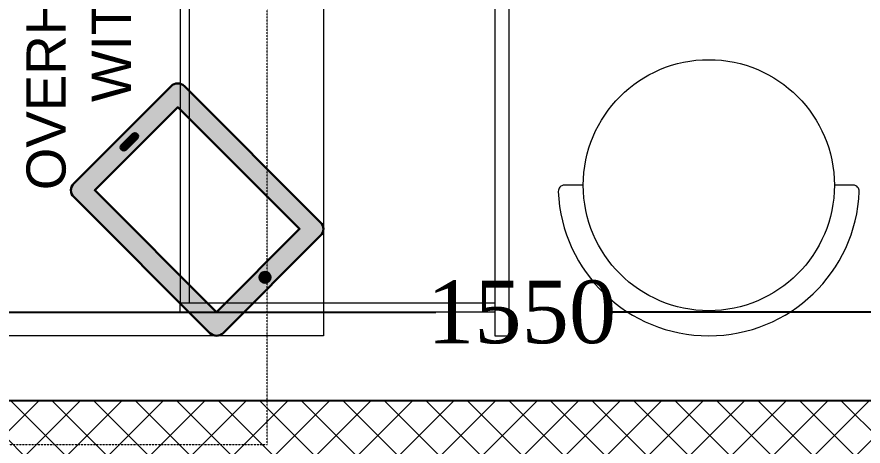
# Model space of a CAD drawing. Header units: millimetres. Extents: x 247811 to 254473, y -206991 to -192801.
# Drawn here: x 248460 to 249541, y -194862 to -194314 of the extents above; entities that cross this region are included whole.
import ezdxf
from ezdxf.lldxf.tags import DXFTag

# ---------------------------------------------------------------- set-up
doc = ezdxf.new("R2010")
doc.units = ezdxf.units.MM
doc.header["$LTSCALE"] = 0.1
doc.header["$MEASUREMENT"] = 0
doc.header["$PDMODE"] = 3
doc.linetypes.add('a_p6_plan_L18$0$HIDDEN', pattern=[0.375, 0.25, -0.125])
for name, color, linetype, lineweight in [('A-DIM', 31, 'Continuous', 15), ('Floor-Unit', 1, 'Continuous', 13), ('LENS_CURTAIN', 5, 'a_p6_plan_L18$0$HIDDEN', 9), ('LENS_FURNITURE', 13, 'Continuous', 9), ('LENS_HATCH', 251, 'Continuous', 5), ('LENS_PARTITION', 21, 'Continuous', 25), ('LENS_TEXT', 4, 'Continuous', 5)]:
    doc.layers.add(name, color=color, linetype=linetype, lineweight=lineweight)
doc.styles.add('LK by Kuldeepak', font='times.ttf')
doc.styles.get("Standard").update_dxf_attribs({"font": 'arial.ttf'})
tags = doc.linetypes.add('DASHED2', pattern=[0.375, 0.25, -0.125]).pattern_tags.tags
tags[6:7] = [DXFTag(74, 4), DXFTag(75, 0), DXFTag(340, '0'), DXFTag(46, 1.0), DXFTag(50, 0.0), DXFTag(44, 0.0), DXFTag(45, 0.0)]
tags[4:5] = [DXFTag(74, 4), DXFTag(75, 0), DXFTag(340, '0'), DXFTag(46, 1.0), DXFTag(50, 0.0), DXFTag(44, 0.0), DXFTag(45, 0.0)]
doc.dimstyles.new('LK BY KULDEEPAK', dxfattribs={"dimtxt": 80, "dimasz": 80, "dimexe": 50, "dimexo": 1, "dimtad": 0, "dimdec": 0, "dimtxsty": 'LK by Kuldeepak', "dimblk": 'OBLIQUE', "dimcen": 2.5, "dimclrd": 250, "dimclre": 250, "dimclrt": 256, "dimadec": 0, "dimazin": 0, "dimtfac": 1, "dimtdec": 0, "dimtmove": 0, "dimatfit": 3, "dimfxl": 1, "dimarcsym": 0})

# ---------------------------------------------------------------- blocks, each defined once
blk = doc.blocks.new('Chair')
at = {"layer": 'Floor-Unit', "ltscale": 100}
blk.add_lwpolyline([(586990.7880734093, -21249.19291745771), (586953.0381820108, -21249.19291745771, 0.4264743413925903), (586941.0486032024, -21261.69291745771, 0.959166304662544), (587540.5275436166, -21261.69291745771, 0.4264743413925903), (587528.5379648083, -21249.19291745771), (587490.7880734095, -21249.19291745771)], format="xyb", dxfattribs=at)
blk.add_circle((587240.7880734096, -21249.19291745771), 250, dxfattribs=at)
blk = doc.blocks.new('servgewrgtrs')
at = {"layer": 'LENS_FURNITURE', "true_color": 0xc7c8ca}
h = blk.add_hatch(color=9, dxfattribs=at)
h.dxf.hatch_style = 1
edge = h.paths.add_edge_path()
edge.add_line((-8.54246803093703, -981.967020192067), (115.9083254579454, -857.5162267031847))
edge.add_arc((107.4230440836399, -849.030945328879), 12.00000000009463, 315, 405)
edge.add_line((115.9083254579454, -840.5456639545736), (-58.03994271345435, -666.5973957831739))
edge.add_arc((-66.52522408775982, -675.0826771574793), 12.00000000009463, 45.00000000000002, 135)
edge.add_line((-75.01050546206531, -666.5973957831739), (-199.4612989509478, -791.0481892720563))
edge.add_arc((-190.9760175766423, -799.5334706454305), 11.99999999943609, 135.0000000031443, 225.0000000031443)
edge.add_line((-199.4612989500165, -808.0187520197359), (-25.5130307786167, -981.9670201911359))
edge.add_arc((-17.0277494043112, -973.4817388177615), 11.99999999943609, 224.9999999968557, 314.9999999968557)
h.paths.add_polyline_path([(-17.02774940524252, -955.0969625067663), (89.03826777357607, -849.0309453279477), (-66.52522408775982, -693.4674534666119), (-172.5912412665784, -799.5334706454305)], flags=16)
edge = h.paths.add_edge_path(flags=16)
edge.add_line((-138.2965623782947, -741.9042679787381), (-124.1544267544522, -727.7621323548956))
edge.add_arc((-121.3259996296838, -730.5905594796641), 4.000000000031544, 45, 135, ccw=False)
edge.add_arc((-121.3259996296838, -730.5905594796641), 4.000000000031544, -45, 45, ccw=False)
edge.add_line((-118.4975725049153, -733.4189866044326), (-132.6397081287578, -747.561122228275))
edge.add_arc((-135.4681352535263, -744.7326951035066), 4.000000000031544, 225, 315, ccw=False)
edge.add_arc((-135.4681352535263, -744.7326951035066), 4.000000000031544, 135, 225, ccw=False)
edge = h.paths.add_edge_path(flags=16)
edge.add_arc((44.84409394953398, -910.9027886827243), 7, 0, 360)
at = {"layer": 'LENS_FURNITURE', "lineweight": 0, "true_color": 0x939598}
h = blk.add_hatch(dxfattribs=at)
h.set_pattern_fill('ANSI31', color=252, scale=10, angle=405)
h.set_pattern_definition([(90, (-3772352.875833935, -3684050.327587578), (-1.25, 2e-16), [])])
edge = h.paths.add_edge_path()
edge.add_line((-138.2965623782947, -741.9042679787381), (-124.1544267544522, -727.7621323548956))
edge.add_arc((-121.3259996296838, -730.5905594796641), 4.000000000031544, 45, 135, ccw=False)
edge.add_arc((-121.3259996296838, -730.5905594796641), 4.000000000031544, -45, 45, ccw=False)
edge.add_line((-118.4975725049153, -733.4189866044326), (-132.6397081287578, -747.561122228275))
edge.add_arc((-135.4681352535263, -744.7326951035066), 4.000000000031544, 225, 315, ccw=False)
edge.add_arc((-135.4681352535263, -744.7326951035066), 4.000000000031544, 135, 225, ccw=False)
edge = h.paths.add_edge_path()
edge.add_arc((44.84409394953398, -910.9027886827243), 7, 0, 360)
at = {"layer": 'LENS_FURNITURE'}
blk.add_lwpolyline([(119.4230440827086, -352.4817388160154), (119.4230440827086, -985.4817388160155), (-380.5769559172913, -985.4817388160155), (-380.5769559172913, -352.4817388160154)], close=True, dxfattribs=at)
at = {"layer": 'LENS_FURNITURE', "color": 146, "linetype": 'DASHED2', "ltscale": 3, "true_color": 0x105689}
for points in [[(338.5359051078558, -352.4817388160154), (338.5359051078558, -985.4817388160155), (356.5359051078558, -985.4817388160155), (356.5359051078558, -352.4817388160154)], [(-63.4640948921442, -394.4817388160154), (-63.4640948921442, -943.4817388160153), (-51.4640948921442, -943.4817388160153), (-51.4640948921442, -394.4817388160154)]]:
    blk.add_lwpolyline(points, close=True, dxfattribs=at)
at = {"layer": 'LENS_FURNITURE', "color": 18, "lineweight": 30, "true_color": 0x000000}
for points in [[(-8.54246803093703, -981.967020192067), (115.9083254579454, -857.5162267031847, 0.4142135623730951), (115.9083254579454, -840.5456639545736), (-58.03994271345434, -666.5973957831739, 0.4142135623730951), (-75.01050546206531, -666.5973957831739), (-199.4612989509478, -791.0481892720563, 0.4142135623730951), (-199.4612989500165, -808.0187520197359), (-25.51303077861669, -981.9670201911359, 0.4142135623730951)], [(-138.2965623782947, -741.9042679787381), (-124.1544267544522, -727.7621323548956, -0.4142135623730951), (-118.4975725049153, -727.7621323548956), (-118.4975725049153, -727.7621323548956, -0.4142135623730951), (-118.4975725049153, -733.4189866044326), (-132.6397081287578, -747.561122228275, -0.4142135623730951), (-138.2965623782947, -747.561122228275), (-138.2965623782947, -747.561122228275, -0.4142135623730951)]]:
    blk.add_lwpolyline(points, format="xyb", close=True, dxfattribs=at)
blk.add_lwpolyline([(-17.02774940524252, -955.0969625067663), (89.03826777357607, -849.0309453279477), (-66.52522408775982, -693.4674534666119), (-172.5912412665784, -799.5334706454305)], close=True, dxfattribs=at)
at = {"layer": 'LENS_FURNITURE', "color": 146, "linetype": 'DASHED2', "ltscale": 3, "true_color": 0x105689}
for points in [[(119.4230440827086, -955.4817388160154), (-63.4640948921442, -955.4817388160154), (-63.4640948921442, -943.4817388160153), (119.4230440827087, -943.4817388160153)], [(119.4230440827086, -943.4817388160153), (338.5359051078558, -943.4817388160153), (338.5359051078558, -955.4817388160154), (119.4230440827086, -955.4817388160154)], [(338.5359051078558, -955.4817388160154), (119.4230440827086, -955.4817388160154)]]:
    blk.add_lwpolyline(points, dxfattribs=at)
at = {"layer": 'LENS_FURNITURE', "color": 18, "lineweight": 30, "true_color": 0x000000}
blk.add_circle((44.84409394953398, -910.9027886827243), 7, dxfattribs=at)
at = {"layer": 'Floor-Unit', "xscale": 0.6413055337135763, "yscale": 0.6413055337135763, "zscale": 0.6413055337135763}
blk.add_blockref('Chair', (-375989.1127056331, 12834.13492621091), dxfattribs=at)
blk = doc.blocks.new('_Oblique')
at = {"color": 0, "linetype": 'ByBlock', "lineweight": -2}
blk.add_line((-0.5, -0.5), (0.5, 0.5), dxfattribs=at)
blk = doc.blocks.new('*D113')
at = {"layer": 'A-DIM', "color": 250, "lineweight": -2, "transparency": 16777216}
for p, q in [((248329.4409215587, -194691.5392696157), (248329.4409215587, -194641.3592696157)), ((249879.4409215587, -194691.5392696157), (249879.4409215587, -194641.3592696157)), ((248329.4409215587, -194691.3592696157), (248994.7171472256, -194691.3592696157)), ((249879.4409215587, -194691.3592696157), (249214.1646958918, -194691.3592696157))]:
    blk.add_line(p, q, dxfattribs=at)
at = {"layer": 'Defpoints', "color": 0, "transparency": 16777216}
for p in [(248329.4409215587, -194691.3592696157), (248329.4409215587, -194804.2244585546), (249879.4409215587, -194804.2244585546)]:
    blk.add_point(p, dxfattribs=at)
at = {"layer": 'A-DIM', "color": 250, "lineweight": -2, "transparency": 16777216, "xscale": 80, "yscale": 80, "zscale": 80, "rotation": 180}
blk.add_blockref('_Oblique', (248329.4409215587, -194691.3592696157), dxfattribs=at)
at = {"layer": 'A-DIM', "color": 250, "lineweight": -2, "transparency": 16777216, "xscale": 80, "yscale": 80, "zscale": 80}
blk.add_blockref('_Oblique', (249879.4409215587, -194691.3592696157), dxfattribs=at)
at = {"layer": 'A-DIM', "transparency": 16777216, "insert": (249104.4409215587, -194691.3592696157), "char_height": 80, "attachment_point": 5, "style": 'LK by Kuldeepak'}
blk.add_mtext('1550', dxfattribs=at)

msp = doc.modelspace()

# ---------------------------------------------------------------- hatches: boundary and pattern name
at = {"layer": 'LENS_HATCH'}
h = msp.add_hatch(dxfattribs=at)
h.set_pattern_fill('ANSI37', color=256, scale=300, angle=270)
h.set_pattern_definition([(315, (7647.000417641364, -84.85926961572841), (26.51650429449554, 26.51650429449553), []), (45, (7647.000417641364, -84.85926961572841), (-26.51650429449553, 26.51650429449554), [])])
h.paths.add_polyline_path([(250629.4409215587, -194904.2244585546), (250629.5159346971, -193327.0099459952), (250729.5135163503, -193326.3167790119), (250729.4409215587, -194904.2244585546)])
h.paths.add_polyline_path([(250729.4409215587, -195670.5919858055), (250729.4409215587, -195770.5919858055), (253736.0524381759, -195770.6814585871), (253735.7058629567, -195670.6838609903)])
h.paths.add_polyline_path([(250729.4409215587, -197242.953692155), (250729.4409215587, -195670.5919858055), (250629.4409215587, -195670.5919858055), (250629.4409215587, -197242.953692155)])
h.paths.add_polyline_path([(252135.4190298567, -197342.9536921555), (252135.4190298567, -197242.9536921555), (250629.4409215587, -197242.9536921548), (250629.4409215587, -197342.9536921548)])
h.paths.add_polyline_path([(249779.4409215587, -196492.9536921548), (249779.4409215587, -194904.9176423008), (249879.4409215587, -194904.2244585546), (249879.4409215587, -196492.9536921548)])
h.paths.add_polyline_path([(248329.4409215587, -197242.9536921548), (249879.4409215587, -197242.9536921548), (249879.4409215587, -197342.9536921548), (248329.4409215587, -197342.9536921548)])
h.paths.add_polyline_path([(249879.4409215587, -194804.2244585546), (248329.4409215587, -194804.2244585546), (248329.4409215587, -194904.2244585546), (249879.4409215587, -194904.2244585546)])
h.paths.add_polyline_path([(252885.4190298567, -197242.9536921555), (252885.4190298567, -197342.9536921555), (253747.2977656337, -197342.9536921548), (253746.6045818876, -197242.9536921548)])

# ---------------------------------------------------------------- linework, layer by layer
at = {"layer": 'LENS_CURTAIN', "ltscale": 5}
msp.add_lwpolyline([(248329.4409215587, -193342.9536921543), (248329.4409215587, -194860.2244584656), (248779.4409215587, -194860.2244584656), (248779.4409215587, -193342.9536921543)], close=True, dxfattribs=at)
at = {"layer": 'LENS_PARTITION'}
msp.add_lwpolyline([(249879.4409215587, -194804.2244585546), (248329.4409215587, -194804.2244585546), (248329.4409215587, -194904.2244585546), (249879.4409215587, -194904.2244585546)], close=True, dxfattribs=at)

# ---------------------------------------------------------------- block references
msp.add_blockref('servgewrgtrs', (248731.877205054, -193735.875366173), dxfattribs=at)

# ---------------------------------------------------------------- texts
at = {"layer": 'LENS_TEXT', "linetype": 'Continuous', "ltscale": 3, "insert": (248539.1410921576, -194158.9323419913), "char_height": 50, "attachment_point": 5, "rotation": 90.00000000000033}
msp.add_mtext_dynamic_manual_height_columns('\\pxqc;OVERHEAD STORAGE WITH SHUTTER', width=781.9235339965453, gutter_width=0.4999999999999997, heights=[0], dxfattribs=at)

# ---------------------------------------------------------------- dimensions: what is measured, and where the dimension line sits
at = {"layer": 'A-DIM'}
dim = msp.add_linear_dim(base=(248329.4409215587, -194691.3592696157), p1=(249879.4409215587, -194804.2244585546), p2=(248329.4409215587, -194804.2244585546), dimstyle='LK BY KULDEEPAK', override={"dimfxl": 0.18, "dimfxlon": 1, "dimarcsym": 1}, dxfattribs=at)
dim.commit()
dim.dimension.update_dxf_attribs({"geometry": '*D113', "text_midpoint": (249104.4409215587, -194691.3592696157)})

doc.saveas('drawing.dxf')
